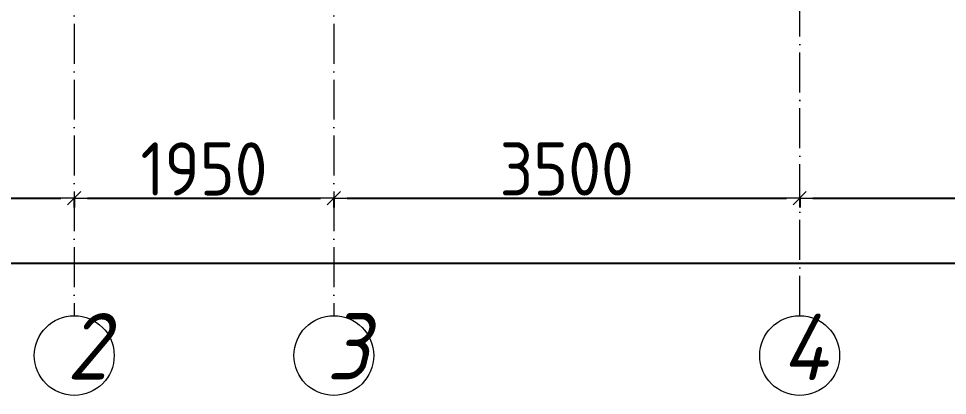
# Model space of a CAD drawing. Header units: millimetres. Extents: x -356862 to 418287, y 0 to 839748.
# Drawn here: x -16010 to -9032, y 453933 to 456769 of the extents above; entities that cross this region are included whole.
import ezdxf

# ---------------------------------------------------------------- set-up
doc = ezdxf.new("R2010")
doc.units = ezdxf.units.MM
doc.linetypes.add('50_200_ШТРИХ_1Т_ш5_п1_п1_', pattern=[700, 500, -100, 0, -100])
for name, color, linetype, lineweight in [('A-____-____-DIMS', 7, 'Continuous', 9), ('S-GRID-____-IDEN', 7, 'Continuous', 9), ('S-GRID-____-OTLN-1', 7, '50_200_ШТРИХ_1Т_ш5_п1_п1_', 9)]:
    doc.layers.add(name, color=color, linetype=linetype, lineweight=lineweight)
doc.styles.add('ISOCPEUR_I', font='isocpeui.ttf', dxfattribs={"width": 0.9, "height": 2.5})
doc.styles.add('СПДС', font='isocpeur.ttf', dxfattribs={"width": 0.9})
doc.dimstyles.new('Размера А3', dxfattribs={"dimtxt": 200, "dimasz": 100, "dimexe": 70, "dimexo": 100, "dimgap": 20, "dimtad": 1, "dimdec": 0, "dimrnd": 10, "dimzin": 0, "dimdsep": 46, "dimtxsty": 'СПДС', "dimblk": 'ARROWHEAD_6', "dimcen": 1, "dimclrd": 256, "dimclre": 256, "dimclrt": 256, "dimazin": 0, "dimtfac": 1, "dimtdec": 0, "dimtmove": 2, "dimatfit": 3, "dimfxl": 1, "dimtolj": 1, "dimtzin": 0, "dimarcsym": 0})

# ---------------------------------------------------------------- blocks, each defined once
blk = doc.blocks.new('Ось сетки - Круг_Ø6_00__ISO-2_5_0_9K_-25732049-АР1_План отверстий 2 этажа в осях 1-64_А-ГГ')
at = {"layer": 'S-GRID-____-IDEN'}
blk.add_circle((0, 0), 3, dxfattribs=at)
blk = doc.blocks.new('ARROWHEAD_6')
at = {"color": 0, "linetype": 'Continuous'}
for p, q in [((0, 0), (-1, 0)), ((-0.5, -0.5), (0.5, 0.5))]:
    blk.add_line(p, q, dxfattribs=at)
blk = doc.blocks.new('*D4536')
at = {"layer": 'A-____-____-DIMS', "lineweight": -2, "transparency": 16777216}
for p, q in [((-17941.7, 455423.5), (-17941.7, 455347.4)), ((-17841.7, 455417.4), (-15691.7, 455417.4)), ((-15591.7, 455423.5), (-15591.7, 455347.4))]:
    blk.add_line(p, q, dxfattribs=at)
at = {"layer": 'Defpoints', "color": 0, "lineweight": 30, "transparency": 16777216}
for p in [(-17941.7, 455523.5), (-15591.7, 455523.5), (-15591.7, 455417.4)]:
    blk.add_point(p, dxfattribs=at)
at = {"layer": 'A-____-____-DIMS', "lineweight": -2, "transparency": 16777216, "xscale": 100, "yscale": 100, "zscale": 100, "rotation": 180}
blk.add_blockref('ARROWHEAD_6', (-17941.7, 455417.4), dxfattribs=at)
at = {"layer": 'A-____-____-DIMS', "lineweight": -2, "transparency": 16777216, "xscale": 100, "yscale": 100, "zscale": 100}
blk.add_blockref('ARROWHEAD_6', (-15591.7, 455417.4), dxfattribs=at)
at = {"layer": 'A-____-____-DIMS', "transparency": 16777216, "insert": (-16766.7, 455637.4), "char_height": 400, "attachment_point": 5, "style": 'СПДС'}
blk.add_mtext('\\A1;2350', dxfattribs=at)
blk = doc.blocks.new('*D4537')
at = {"layer": 'A-____-____-DIMS', "lineweight": -2, "transparency": 16777216}
for p, q in [((-15591.7, 455423.5), (-15591.7, 455347.4)), ((-15491.7, 455417.4), (-13741.7, 455417.4)), ((-13641.7, 455423.5), (-13641.7, 455347.4))]:
    blk.add_line(p, q, dxfattribs=at)
at = {"layer": 'Defpoints', "color": 0, "lineweight": 30, "transparency": 16777216}
for p in [(-15591.7, 455523.5), (-13641.7, 455523.5), (-13641.7, 455417.4)]:
    blk.add_point(p, dxfattribs=at)
at = {"layer": 'A-____-____-DIMS', "lineweight": -2, "transparency": 16777216, "xscale": 100, "yscale": 100, "zscale": 100, "rotation": 180}
blk.add_blockref('ARROWHEAD_6', (-15591.7, 455417.4), dxfattribs=at)
at = {"layer": 'A-____-____-DIMS', "lineweight": -2, "transparency": 16777216, "xscale": 100, "yscale": 100, "zscale": 100}
blk.add_blockref('ARROWHEAD_6', (-13641.7, 455417.4), dxfattribs=at)
at = {"layer": 'A-____-____-DIMS', "transparency": 16777216, "insert": (-14616.7, 455637.4), "char_height": 400, "attachment_point": 5, "style": 'СПДС'}
blk.add_mtext('\\A1;1950', dxfattribs=at)
blk = doc.blocks.new('*D4538')
at = {"layer": 'A-____-____-DIMS', "lineweight": -2, "transparency": 16777216}
for p, q in [((-13641.7, 455423.5), (-13641.7, 455347.4)), ((-13541.7, 455417.4), (-10241.7, 455417.4)), ((-10141.7, 455423.5), (-10141.7, 455347.4))]:
    blk.add_line(p, q, dxfattribs=at)
at = {"layer": 'Defpoints', "color": 0, "lineweight": 30, "transparency": 16777216}
for p in [(-13641.7, 455523.5), (-10141.7, 455523.5), (-10141.7, 455417.4)]:
    blk.add_point(p, dxfattribs=at)
at = {"layer": 'A-____-____-DIMS', "lineweight": -2, "transparency": 16777216, "xscale": 100, "yscale": 100, "zscale": 100, "rotation": 180}
blk.add_blockref('ARROWHEAD_6', (-13641.7, 455417.4), dxfattribs=at)
at = {"layer": 'A-____-____-DIMS', "lineweight": -2, "transparency": 16777216, "xscale": 100, "yscale": 100, "zscale": 100}
blk.add_blockref('ARROWHEAD_6', (-10141.7, 455417.4), dxfattribs=at)
at = {"layer": 'A-____-____-DIMS', "transparency": 16777216, "insert": (-11891.7, 455637.4), "char_height": 400, "attachment_point": 5, "style": 'СПДС'}
blk.add_mtext('\\A1;3500', dxfattribs=at)
blk = doc.blocks.new('*D4539')
at = {"layer": 'A-____-____-DIMS', "lineweight": -2, "transparency": 16777216}
for p, q in [((-10141.7, 455423.5), (-10141.7, 455347.4)), ((-10041.7, 455417.4), (-5841.7, 455417.4)), ((-5741.7, 455423.5), (-5741.7, 455347.4))]:
    blk.add_line(p, q, dxfattribs=at)
at = {"layer": 'Defpoints', "color": 0, "lineweight": 30, "transparency": 16777216}
for p in [(-10141.7, 455523.5), (-5741.7, 455523.5), (-5741.7, 455417.4)]:
    blk.add_point(p, dxfattribs=at)
at = {"layer": 'A-____-____-DIMS', "lineweight": -2, "transparency": 16777216, "xscale": 100, "yscale": 100, "zscale": 100, "rotation": 180}
blk.add_blockref('ARROWHEAD_6', (-10141.7, 455417.4), dxfattribs=at)
at = {"layer": 'A-____-____-DIMS', "lineweight": -2, "transparency": 16777216, "xscale": 100, "yscale": 100, "zscale": 100}
blk.add_blockref('ARROWHEAD_6', (-5741.7, 455417.4), dxfattribs=at)
at = {"layer": 'A-____-____-DIMS', "transparency": 16777216, "insert": (-7941.7, 455637.4), "char_height": 400, "attachment_point": 5, "style": 'СПДС'}
blk.add_mtext('\\A1;4400', dxfattribs=at)
blk = doc.blocks.new('*D4656')
at = {"layer": 'A-____-____-DIMS', "lineweight": -2, "transparency": 16777216}
for p, q in [((-17941.7, 454935.3), (-17941.7, 454859.2)), ((-17841.7, 454929.2), (85458.3, 454929.2)), ((85558.3, 454935.3), (85558.3, 454859.2))]:
    blk.add_line(p, q, dxfattribs=at)
at = {"layer": 'Defpoints', "color": 0, "lineweight": 30, "transparency": 16777216}
for p in [(-17941.7, 455035.3), (85558.3, 455035.3), (85558.3, 454929.2)]:
    blk.add_point(p, dxfattribs=at)
at = {"layer": 'A-____-____-DIMS', "lineweight": -2, "transparency": 16777216, "xscale": 100, "yscale": 100, "zscale": 100, "rotation": 180}
blk.add_blockref('ARROWHEAD_6', (-17941.7, 454929.2), dxfattribs=at)
at = {"layer": 'A-____-____-DIMS', "lineweight": -2, "transparency": 16777216, "xscale": 100, "yscale": 100, "zscale": 100}
blk.add_blockref('ARROWHEAD_6', (85558.3, 454929.2), dxfattribs=at)
at = {"layer": 'A-____-____-DIMS', "transparency": 16777216, "insert": (33808.3, 455149.2), "char_height": 400, "attachment_point": 5, "style": 'СПДС'}
blk.add_mtext('\\A1;103500', dxfattribs=at)
blk = doc.blocks.new('*D13777')
at = {"layer": 'A-____-____-DIMS', "lineweight": -2, "transparency": 16777216}
for p, q in [((-17941.7, 455423.5), (-17941.7, 455347.4)), ((-17841.7, 455417.4), (-15691.7, 455417.4)), ((-15591.7, 455423.5), (-15591.7, 455347.4))]:
    blk.add_line(p, q, dxfattribs=at)
at = {"layer": 'Defpoints', "color": 0, "transparency": 16777216}
for p in [(-17941.7, 455523.5), (-15591.7, 455523.5), (-15591.7, 455417.4)]:
    blk.add_point(p, dxfattribs=at)
at = {"layer": 'A-____-____-DIMS', "lineweight": -2, "transparency": 16777216, "xscale": 100, "yscale": 100, "zscale": 100, "rotation": 180}
blk.add_blockref('ARROWHEAD_6', (-17941.7, 455417.4), dxfattribs=at)
at = {"layer": 'A-____-____-DIMS', "lineweight": -2, "transparency": 16777216, "xscale": 100, "yscale": 100, "zscale": 100}
blk.add_blockref('ARROWHEAD_6', (-15591.7, 455417.4), dxfattribs=at)
at = {"layer": 'A-____-____-DIMS', "transparency": 16777216, "insert": (-16766.7, 455637.4), "char_height": 400, "attachment_point": 5, "style": 'СПДС'}
blk.add_mtext('\\A1;2350', dxfattribs=at)
blk = doc.blocks.new('*D13778')
at = {"layer": 'A-____-____-DIMS', "lineweight": -2, "transparency": 16777216}
for p, q in [((-15591.7, 455423.5), (-15591.7, 455347.4)), ((-15491.7, 455417.4), (-13741.7, 455417.4)), ((-13641.7, 455423.5), (-13641.7, 455347.4))]:
    blk.add_line(p, q, dxfattribs=at)
at = {"layer": 'Defpoints', "color": 0, "transparency": 16777216}
for p in [(-15591.7, 455523.5), (-13641.7, 455523.5), (-13641.7, 455417.4)]:
    blk.add_point(p, dxfattribs=at)
at = {"layer": 'A-____-____-DIMS', "lineweight": -2, "transparency": 16777216, "xscale": 100, "yscale": 100, "zscale": 100, "rotation": 180}
blk.add_blockref('ARROWHEAD_6', (-15591.7, 455417.4), dxfattribs=at)
at = {"layer": 'A-____-____-DIMS', "lineweight": -2, "transparency": 16777216, "xscale": 100, "yscale": 100, "zscale": 100}
blk.add_blockref('ARROWHEAD_6', (-13641.7, 455417.4), dxfattribs=at)
at = {"layer": 'A-____-____-DIMS', "transparency": 16777216, "insert": (-14616.7, 455637.4), "char_height": 400, "attachment_point": 5, "style": 'СПДС'}
blk.add_mtext('\\A1;1950', dxfattribs=at)
blk = doc.blocks.new('*D13779')
at = {"layer": 'A-____-____-DIMS', "lineweight": -2, "transparency": 16777216}
for p, q in [((-13641.7, 455423.5), (-13641.7, 455347.4)), ((-13541.7, 455417.4), (-10241.7, 455417.4)), ((-10141.7, 455423.5), (-10141.7, 455347.4))]:
    blk.add_line(p, q, dxfattribs=at)
at = {"layer": 'Defpoints', "color": 0, "transparency": 16777216}
for p in [(-13641.7, 455523.5), (-10141.7, 455523.5), (-10141.7, 455417.4)]:
    blk.add_point(p, dxfattribs=at)
at = {"layer": 'A-____-____-DIMS', "lineweight": -2, "transparency": 16777216, "xscale": 100, "yscale": 100, "zscale": 100, "rotation": 180}
blk.add_blockref('ARROWHEAD_6', (-13641.7, 455417.4), dxfattribs=at)
at = {"layer": 'A-____-____-DIMS', "lineweight": -2, "transparency": 16777216, "xscale": 100, "yscale": 100, "zscale": 100}
blk.add_blockref('ARROWHEAD_6', (-10141.7, 455417.4), dxfattribs=at)
at = {"layer": 'A-____-____-DIMS', "transparency": 16777216, "insert": (-11891.7, 455637.4), "char_height": 400, "attachment_point": 5, "style": 'СПДС'}
blk.add_mtext('\\A1;3500', dxfattribs=at)
blk = doc.blocks.new('*D13780')
at = {"layer": 'A-____-____-DIMS', "lineweight": -2, "transparency": 16777216}
for p, q in [((-10141.7, 455423.5), (-10141.7, 455347.4)), ((-10041.7, 455417.4), (-5841.7, 455417.4)), ((-5741.7, 455423.5), (-5741.7, 455347.4))]:
    blk.add_line(p, q, dxfattribs=at)
at = {"layer": 'Defpoints', "color": 0, "transparency": 16777216}
for p in [(-10141.7, 455523.5), (-5741.7, 455523.5), (-5741.7, 455417.4)]:
    blk.add_point(p, dxfattribs=at)
at = {"layer": 'A-____-____-DIMS', "lineweight": -2, "transparency": 16777216, "xscale": 100, "yscale": 100, "zscale": 100, "rotation": 180}
blk.add_blockref('ARROWHEAD_6', (-10141.7, 455417.4), dxfattribs=at)
at = {"layer": 'A-____-____-DIMS', "lineweight": -2, "transparency": 16777216, "xscale": 100, "yscale": 100, "zscale": 100}
blk.add_blockref('ARROWHEAD_6', (-5741.7, 455417.4), dxfattribs=at)
at = {"layer": 'A-____-____-DIMS', "transparency": 16777216, "insert": (-7941.7, 455637.4), "char_height": 400, "attachment_point": 5, "style": 'СПДС'}
blk.add_mtext('\\A1;4400', dxfattribs=at)
blk = doc.blocks.new('*D13808')
at = {"layer": 'A-____-____-DIMS', "lineweight": -2, "transparency": 16777216}
for p, q in [((-17941.7, 454935.3), (-17941.7, 454859.2)), ((-17841.7, 454929.2), (85458.3, 454929.2)), ((85558.3, 454935.3), (85558.3, 454859.2))]:
    blk.add_line(p, q, dxfattribs=at)
at = {"layer": 'Defpoints', "color": 0, "transparency": 16777216}
for p in [(-17941.7, 455035.3), (85558.3, 455035.3), (85558.3, 454929.2)]:
    blk.add_point(p, dxfattribs=at)
at = {"layer": 'A-____-____-DIMS', "lineweight": -2, "transparency": 16777216, "xscale": 100, "yscale": 100, "zscale": 100, "rotation": 180}
blk.add_blockref('ARROWHEAD_6', (-17941.7, 454929.2), dxfattribs=at)
at = {"layer": 'A-____-____-DIMS', "lineweight": -2, "transparency": 16777216, "xscale": 100, "yscale": 100, "zscale": 100}
blk.add_blockref('ARROWHEAD_6', (85558.3, 454929.2), dxfattribs=at)
at = {"layer": 'A-____-____-DIMS', "transparency": 16777216, "insert": (33808.3, 455149.2), "char_height": 400, "attachment_point": 5, "style": 'СПДС'}
blk.add_mtext('\\A1;103500', dxfattribs=at)
blk = doc.blocks.new('*D13947')
at = {"layer": 'A-____-____-DIMS', "lineweight": -2, "transparency": 16777216}
for p, q in [((-17941.7, 455423.5), (-17941.7, 455347.4)), ((-17841.7, 455417.4), (-15691.7, 455417.4)), ((-15591.7, 455423.5), (-15591.7, 455347.4))]:
    blk.add_line(p, q, dxfattribs=at)
at = {"layer": 'Defpoints', "color": 0, "transparency": 16777216}
for p in [(-17941.7, 455523.5), (-15591.7, 455523.5), (-15591.7, 455417.4)]:
    blk.add_point(p, dxfattribs=at)
at = {"layer": 'A-____-____-DIMS', "lineweight": -2, "transparency": 16777216, "xscale": 100, "yscale": 100, "zscale": 100, "rotation": 180}
blk.add_blockref('ARROWHEAD_6', (-17941.7, 455417.4), dxfattribs=at)
at = {"layer": 'A-____-____-DIMS', "lineweight": -2, "transparency": 16777216, "xscale": 100, "yscale": 100, "zscale": 100}
blk.add_blockref('ARROWHEAD_6', (-15591.7, 455417.4), dxfattribs=at)
at = {"layer": 'A-____-____-DIMS', "transparency": 16777216, "insert": (-16766.7, 455637.4), "char_height": 400, "attachment_point": 5, "style": 'СПДС'}
blk.add_mtext('\\A1;2350', dxfattribs=at)
blk = doc.blocks.new('*D13948')
at = {"layer": 'A-____-____-DIMS', "lineweight": -2, "transparency": 16777216}
for p, q in [((-15591.7, 455423.5), (-15591.7, 455347.4)), ((-15491.7, 455417.4), (-13741.7, 455417.4)), ((-13641.7, 455423.5), (-13641.7, 455347.4))]:
    blk.add_line(p, q, dxfattribs=at)
at = {"layer": 'Defpoints', "color": 0, "transparency": 16777216}
for p in [(-15591.7, 455523.5), (-13641.7, 455523.5), (-13641.7, 455417.4)]:
    blk.add_point(p, dxfattribs=at)
at = {"layer": 'A-____-____-DIMS', "lineweight": -2, "transparency": 16777216, "xscale": 100, "yscale": 100, "zscale": 100, "rotation": 180}
blk.add_blockref('ARROWHEAD_6', (-15591.7, 455417.4), dxfattribs=at)
at = {"layer": 'A-____-____-DIMS', "lineweight": -2, "transparency": 16777216, "xscale": 100, "yscale": 100, "zscale": 100}
blk.add_blockref('ARROWHEAD_6', (-13641.7, 455417.4), dxfattribs=at)
at = {"layer": 'A-____-____-DIMS', "transparency": 16777216, "insert": (-14616.7, 455637.4), "char_height": 400, "attachment_point": 5, "style": 'СПДС'}
blk.add_mtext('\\A1;1950', dxfattribs=at)
blk = doc.blocks.new('*D13949')
at = {"layer": 'A-____-____-DIMS', "lineweight": -2, "transparency": 16777216}
for p, q in [((-13641.7, 455423.5), (-13641.7, 455347.4)), ((-13541.7, 455417.4), (-10241.7, 455417.4)), ((-10141.7, 455423.5), (-10141.7, 455347.4))]:
    blk.add_line(p, q, dxfattribs=at)
at = {"layer": 'Defpoints', "color": 0, "transparency": 16777216}
for p in [(-13641.7, 455523.5), (-10141.7, 455523.5), (-10141.7, 455417.4)]:
    blk.add_point(p, dxfattribs=at)
at = {"layer": 'A-____-____-DIMS', "lineweight": -2, "transparency": 16777216, "xscale": 100, "yscale": 100, "zscale": 100, "rotation": 180}
blk.add_blockref('ARROWHEAD_6', (-13641.7, 455417.4), dxfattribs=at)
at = {"layer": 'A-____-____-DIMS', "lineweight": -2, "transparency": 16777216, "xscale": 100, "yscale": 100, "zscale": 100}
blk.add_blockref('ARROWHEAD_6', (-10141.7, 455417.4), dxfattribs=at)
at = {"layer": 'A-____-____-DIMS', "transparency": 16777216, "insert": (-11891.7, 455637.4), "char_height": 400, "attachment_point": 5, "style": 'СПДС'}
blk.add_mtext('\\A1;3500', dxfattribs=at)
blk = doc.blocks.new('*D13950')
at = {"layer": 'A-____-____-DIMS', "lineweight": -2, "transparency": 16777216}
for p, q in [((-10141.7, 455423.5), (-10141.7, 455347.4)), ((-10041.7, 455417.4), (-5841.7, 455417.4)), ((-5741.7, 455423.5), (-5741.7, 455347.4))]:
    blk.add_line(p, q, dxfattribs=at)
at = {"layer": 'Defpoints', "color": 0, "transparency": 16777216}
for p in [(-10141.7, 455523.5), (-5741.7, 455523.5), (-5741.7, 455417.4)]:
    blk.add_point(p, dxfattribs=at)
at = {"layer": 'A-____-____-DIMS', "lineweight": -2, "transparency": 16777216, "xscale": 100, "yscale": 100, "zscale": 100, "rotation": 180}
blk.add_blockref('ARROWHEAD_6', (-10141.7, 455417.4), dxfattribs=at)
at = {"layer": 'A-____-____-DIMS', "lineweight": -2, "transparency": 16777216, "xscale": 100, "yscale": 100, "zscale": 100}
blk.add_blockref('ARROWHEAD_6', (-5741.7, 455417.4), dxfattribs=at)
at = {"layer": 'A-____-____-DIMS', "transparency": 16777216, "insert": (-7941.7, 455637.4), "char_height": 400, "attachment_point": 5, "style": 'СПДС'}
blk.add_mtext('\\A1;4400', dxfattribs=at)
blk = doc.blocks.new('*D13978')
at = {"layer": 'A-____-____-DIMS', "lineweight": -2, "transparency": 16777216}
for p, q in [((-17941.7, 454935.3), (-17941.7, 454859.2)), ((-17841.7, 454929.2), (85458.3, 454929.2)), ((85558.3, 454935.3), (85558.3, 454859.2))]:
    blk.add_line(p, q, dxfattribs=at)
at = {"layer": 'Defpoints', "color": 0, "transparency": 16777216}
for p in [(-17941.7, 455035.3), (85558.3, 455035.3), (85558.3, 454929.2)]:
    blk.add_point(p, dxfattribs=at)
at = {"layer": 'A-____-____-DIMS', "lineweight": -2, "transparency": 16777216, "xscale": 100, "yscale": 100, "zscale": 100, "rotation": 180}
blk.add_blockref('ARROWHEAD_6', (-17941.7, 454929.2), dxfattribs=at)
at = {"layer": 'A-____-____-DIMS', "lineweight": -2, "transparency": 16777216, "xscale": 100, "yscale": 100, "zscale": 100}
blk.add_blockref('ARROWHEAD_6', (85558.3, 454929.2), dxfattribs=at)
at = {"layer": 'A-____-____-DIMS', "transparency": 16777216, "insert": (33808.3, 455149.2), "char_height": 400, "attachment_point": 5, "style": 'СПДС'}
blk.add_mtext('\\A1;103500', dxfattribs=at)
blk = doc.blocks.new('2этаж')
at = {"layer": 'S-GRID-____-OTLN-1', "color": 251, "ltscale": 0.6, "true_color": 0x636466}
for p, q in [((-10141.7, 454533.3), (-10141.7, 508896.9)), ((-15591.7, 465551), (-15591.7, 454533.3)), ((-13641.7, 465551), (-13641.7, 454533.3))]:
    blk.add_line(p, q, dxfattribs=at)
at = {"layer": 'S-GRID-____-IDEN', "char_height": 500, "attachment_point": 1, "style": 'ISOCPEUR_I'}
for s, insert, width in [('\\fISOCPEUR|b0|i1|c204|p34|;\\W.9;2', (-15647.4, 454553.1), 202.025), ('\\fISOCPEUR|b0|i1|c204|p34|;\\W.9;3', (-13697.4, 454553.1), 202.025), ('\\fISOCPEUR|b0|i1|c204|p34|;\\W.9;4', (-10276.9, 454547.9), 223.671)]:
    blk.add_mtext(s, dxfattribs=dict(at, insert=insert, width=width))
at = {"layer": 'A-____-____-DIMS'}
for base, p1, p2, picture, middle in [((-15591.7, 455417.4), (-17941.7, 455523.5), (-15591.7, 455523.5), '*D4536', (-16766.7, 455637.4)), ((-13641.7, 455417.4), (-15591.7, 455523.5), (-13641.7, 455523.5), '*D4537', (-14616.7, 455637.4)), ((-10141.7, 455417.4), (-13641.7, 455523.5), (-10141.7, 455523.5), '*D4538', (-11891.7, 455637.4)), ((-5741.7, 455417.4), (-10141.7, 455523.5), (-5741.7, 455523.5), '*D4539', (-7941.7, 455637.4)), ((85558.3, 454929.2), (-17941.7, 455035.3), (85558.3, 455035.3), '*D4656', (33808.3, 455149.2))]:
    dim = blk.add_linear_dim(base=base, p1=p1, p2=p2, dimstyle='Размера А3', override={"dimtxt": 400}, dxfattribs=at)
    dim.commit()
    dim.dimension.update_dxf_attribs({"geometry": picture, "text_midpoint": middle})

msp = doc.modelspace()

# ---------------------------------------------------------------- linework, layer by layer
at = {"layer": 'S-GRID-____-OTLN-1', "color": 251, "ltscale": 0.6, "true_color": 0x636466}
for p, q in [((-10141.6634, 454533.3346), (-10141.6634, 508896.9006)), ((-10141.6634, 454533.3346), (-10141.6634, 508896.9006)), ((-15591.6634, 465550.9569), (-15591.6634, 454533.3346)), ((-15591.6634, 465550.9569), (-15591.6634, 454533.3346)), ((-13641.6634, 465550.9569), (-13641.6634, 454533.3346)), ((-13641.6634, 465550.9569), (-13641.6634, 454533.3346))]:
    msp.add_line(p, q, dxfattribs=at)

# ---------------------------------------------------------------- block references
at = {"color": 18, "true_color": 0x000000}
msp.add_blockref('2этаж', (0, 0), dxfattribs=at)
at = {"layer": 'S-GRID-____-IDEN', "xscale": 99.99999999999993, "yscale": 99.99999999999993, "zscale": 99.99999999999993, "rotation": 180}
for p in [(-15591.6634, 454233.3346), (-13641.6634, 454233.3346)]:
    msp.add_blockref('Ось сетки - Круг_Ø6_00__ISO-2_5_0_9K_-25732049-АР1_План отверстий 2 этажа в осях 1-64_А-ГГ', p, dxfattribs=at)
at = {"layer": 'S-GRID-____-IDEN', "xscale": 99.99999999999993, "yscale": 99.99999999999993, "zscale": 99.99999999999993}
msp.add_blockref('Ось сетки - Круг_Ø6_00__ISO-2_5_0_9K_-25732049-АР1_План отверстий 2 этажа в осях 1-64_А-ГГ', (-10141.6634, 454233.3346), dxfattribs=at)

# ---------------------------------------------------------------- texts
at = {"layer": 'A-____-____-DIMS', "char_height": 400, "attachment_point": 5, "style": 'СПДС'}
for s, insert in [('\\A1;1950', (-14616.6634, 455637.418)), ('\\A1;1950', (-14616.6634, 455637.418)), ('\\A1;3500', (-11891.6634, 455637.418)), ('\\A1;3500', (-11891.6634, 455637.418))]:
    msp.add_mtext(s, dxfattribs=dict(at, insert=insert))
at = {"layer": 'S-GRID-____-IDEN', "char_height": 500, "attachment_point": 1, "style": 'ISOCPEUR_I'}
for s, insert, width in [('\\fISOCPEUR|b0|i1|c204|p34|;\\W.9;2', (-15647.3623, 454553.0601), 202.02525), ('\\fISOCPEUR|b0|i1|c204|p34|;\\W.9;2', (-15647.3623, 454553.0601), 202.02525), ('\\fISOCPEUR|b0|i1|c204|p34|;\\W.9;3', (-13697.3623, 454553.0601), 202.02525), ('\\fISOCPEUR|b0|i1|c204|p34|;\\W.9;3', (-13697.3623, 454553.0601), 202.02525), ('\\fISOCPEUR|b0|i1|c204|p34|;\\W.9;4', (-10276.9189, 454547.901), 223.670812), ('\\fISOCPEUR|b0|i1|c204|p34|;\\W.9;4', (-10276.9189, 454547.901), 223.670812)]:
    msp.add_mtext(s, dxfattribs=dict(at, insert=insert, width=width))

# ---------------------------------------------------------------- dimensions: what is measured, and where the dimension line sits
at = {"layer": 'A-____-____-DIMS'}
for base, p1, p2, picture, middle in [((-15591.6634, 455417.418), (-17941.6634, 455523.484), (-15591.6634, 455523.484), '*D13777', (-16766.6634, 455637.418)), ((-15591.6634, 455417.418), (-17941.6634, 455523.484), (-15591.6634, 455523.484), '*D13947', (-16766.6634, 455637.418)), ((-13641.6634, 455417.418), (-15591.6634, 455523.484), (-13641.6634, 455523.484), '*D13778', (-14616.6634, 455637.418)), ((-13641.6634, 455417.418), (-15591.6634, 455523.484), (-13641.6634, 455523.484), '*D13948', (-14616.6634, 455637.418)), ((-10141.6634, 455417.418), (-13641.6634, 455523.484), (-10141.6634, 455523.484), '*D13779', (-11891.6634, 455637.418)), ((-10141.6634, 455417.418), (-13641.6634, 455523.484), (-10141.6634, 455523.484), '*D13949', (-11891.6634, 455637.418)), ((-5741.6634, 455417.418), (-10141.6634, 455523.484), (-5741.6634, 455523.484), '*D13780', (-7941.6634, 455637.418)), ((-5741.6634, 455417.418), (-10141.6634, 455523.484), (-5741.6634, 455523.484), '*D13950', (-7941.6634, 455637.418)), ((85558.3366, 454929.2109), (-17941.6634, 455035.2769), (85558.3366, 455035.2769), '*D13808', (33808.3366, 455149.2109)), ((85558.3366, 454929.2109), (-17941.6634, 455035.2769), (85558.3366, 455035.2769), '*D13978', (33808.3366, 455149.2109))]:
    dim = msp.add_linear_dim(base=base, p1=p1, p2=p2, dimstyle='Размера А3', override={"dimtxt": 400}, dxfattribs=at)
    dim.commit()
    dim.dimension.update_dxf_attribs({"geometry": picture, "text_midpoint": middle})

doc.saveas('drawing.dxf')
